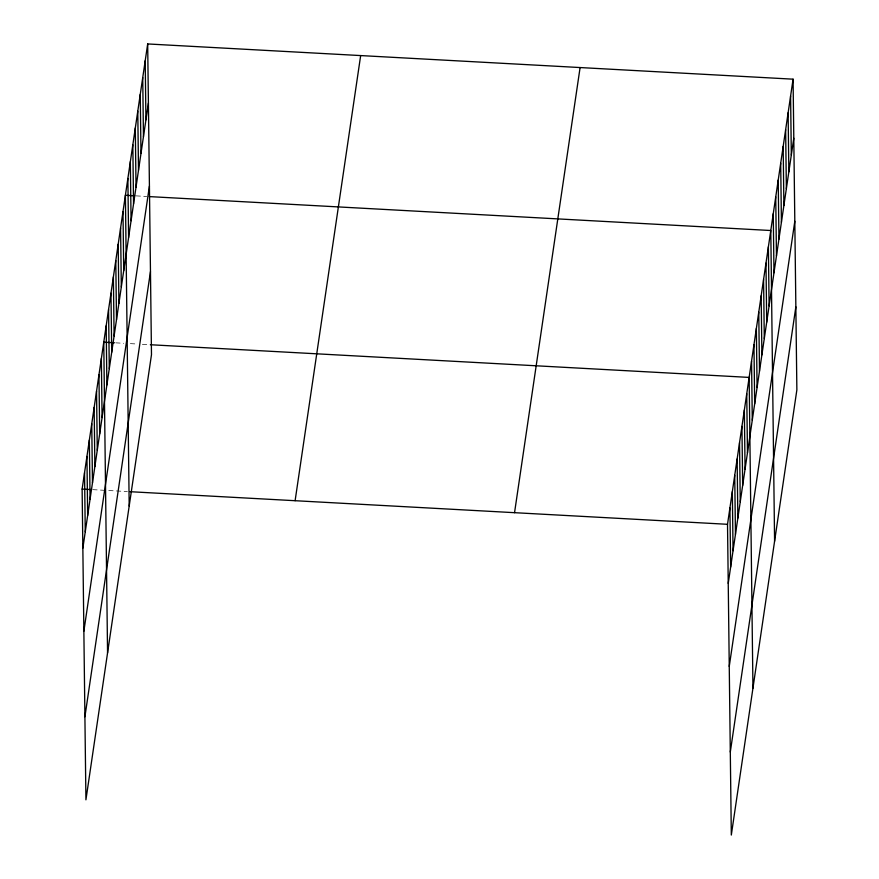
<?xml version="1.0" encoding="UTF-8"?>
<svg xmlns="http://www.w3.org/2000/svg" width="879" height="879" viewBox="0 0 879 879"><rect width="100%" height="100%" fill="white"/><g stroke="black" fill="none" stroke-linecap="round" stroke-linejoin="round"><path stroke-width="0.66" stroke-dasharray="4.39 3.3" d="M136.047 195.874L146.694 196.457M115.742 342.843L123.73 343.282M130.389 343.645L137.036 344.008M142.365 344.293L149.023 344.656M92.778 489.658L106.095 490.394M108.754 490.537L127.389 491.548"/><path stroke-width="1.32" d="M147.683 43.95L151.485 354.698L85.922 799.824L82.132 489.087L147.683 43.95L793.078 79.176L796.868 389.913L731.317 835.05L727.515 524.302L793.078 79.176M82.857 548.144L148.408 103.019M83.868 631.199L149.419 186.073M84.911 716.77L150.463 271.644M295.113 500.7L360.665 55.575M514.545 512.677L580.096 67.551M728.241 583.37L793.792 138.234M729.251 666.425L794.814 221.288M730.306 751.995L795.858 306.859M134.718 195.808L125.4 195.292L129.191 506.04M149.353 196.599L770.784 230.518L774.586 541.266M114.413 342.766L103.766 342.184L107.557 652.932M150.353 344.733L749.15 377.41L752.951 688.158M82.132 489.087L91.449 489.592M130.048 491.702L727.515 524.302M790.595 95.987L791.32 155.056M788.122 112.809L788.837 171.866M785.639 129.62L786.364 188.688M783.167 146.441L783.892 205.499M780.695 163.252L781.409 222.321M778.212 180.074L778.937 239.132M775.739 196.885L776.454 255.954M773.256 213.707L773.981 272.765M768.378 246.834L769.103 305.903M765.983 263.162L766.697 322.23M763.576 279.478L764.29 338.547M761.17 295.805L761.895 354.874M758.764 312.122L759.489 371.191M756.358 328.449L757.083 387.507M753.962 344.766L754.676 403.835M751.556 361.093L752.281 420.151M746.743 393.737L747.469 452.795M744.348 410.053L745.062 469.122M741.942 426.381L742.667 485.439M739.536 442.697L740.261 501.766M737.129 459.014L737.855 518.083M734.734 475.341L735.448 534.41M732.328 491.658L733.053 550.726M729.922 507.985L730.647 567.054M145.211 60.761L145.925 119.83M142.728 77.583L143.453 136.652M140.255 94.394L140.981 153.462M137.783 111.215L138.497 170.284M135.3 128.026L136.025 187.095M132.828 144.848L133.542 203.906M130.345 161.659L131.07 220.728M127.873 178.481L128.598 237.539M122.994 211.619L123.719 270.677M120.588 227.936L121.313 287.004M118.182 244.263L118.907 303.321M115.786 260.58L116.5 319.648M113.38 276.907L114.094 335.965M110.974 293.223L111.699 352.292M108.567 309.551L109.293 368.609M106.172 325.867L106.886 384.936M101.36 358.511L102.085 417.58M98.953 374.828L99.679 433.896M96.547 391.155L97.272 450.213M94.152 407.471L94.866 466.54M91.746 423.799L92.471 482.857M89.339 440.115L90.065 499.184M86.933 456.443L87.658 515.501M84.538 472.759L85.252 531.828"/></g></svg>
